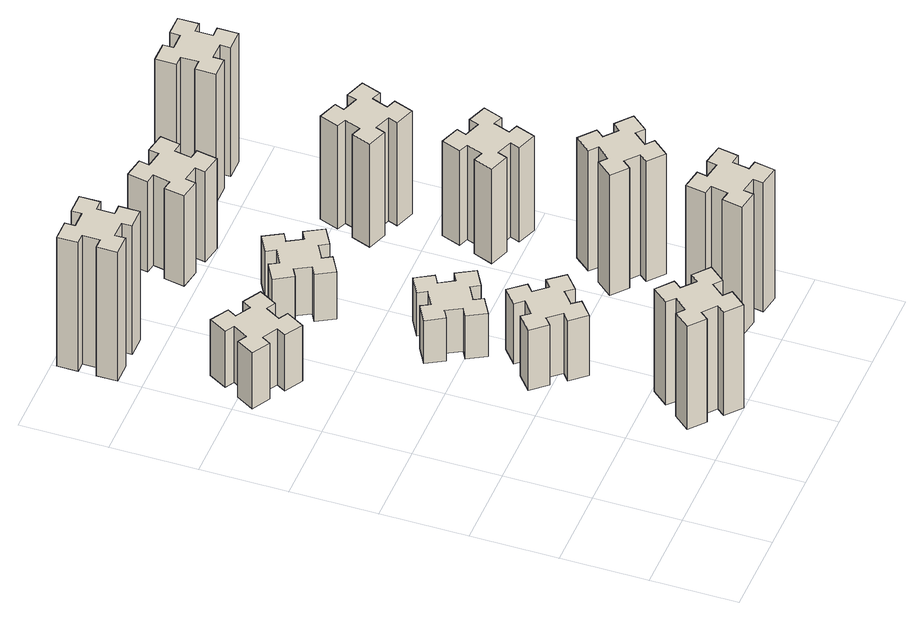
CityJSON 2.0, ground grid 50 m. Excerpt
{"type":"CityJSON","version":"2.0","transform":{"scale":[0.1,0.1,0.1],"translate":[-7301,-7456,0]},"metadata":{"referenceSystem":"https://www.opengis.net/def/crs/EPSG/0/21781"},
"CityObjects":{
"building1":{"type":"Building","attributes":{"class":"1000","function":"1000","usage":"1000","yearOfConstruction":2016,"roofType":"1000","measuredHeight":72,"storeysAboveGround":30,"storeysBelowGround":0},"geometry":[{"type":"Solid","lod":"1","boundaries":[[[[0,1,2,3,4,5,6,7,8,9,10,11,12,13,14,15,16,17,18,19]],[[17,16,20,21]],[[16,15,22,20]],[[15,14,23,22]],[[14,13,24,23]],[[13,12,25,24]],[[12,11,26,25]],[[11,10,27,26]],[[10,9,28,27]],[[9,8,29,28]],[[8,7,30,29]],[[7,6,31,30]],[[6,5,32,31]],[[5,4,33,32]],[[4,3,34,33]],[[3,2,35,34]],[[2,1,36,35]],[[1,0,37,36]],[[0,19,38,37]],[[19,18,39,38]],[[18,17,21,39]],[[24,25,26,27,28,29,30,31,32,33,34,35,36,37,38,39,21,20,22,23]]]]}]},
"building2":{"type":"Building","attributes":{"class":"1000","function":"1000","usage":"1000","yearOfConstruction":2016,"roofType":"1000","measuredHeight":39,"storeysAboveGround":30,"storeysBelowGround":0},"geometry":[{"type":"Solid","lod":"1","boundaries":[[[[40,41,42,43,44,45,46,47,48,49,50,51,52,53,54,55,56,57,58,59]],[[57,56,60,61]],[[56,55,62,60]],[[55,54,63,62]],[[54,53,64,63]],[[53,52,65,64]],[[52,51,66,65]],[[51,50,67,66]],[[50,49,68,67]],[[49,48,69,68]],[[48,47,70,69]],[[47,46,71,70]],[[46,45,72,71]],[[45,44,73,72]],[[44,43,74,73]],[[43,42,75,74]],[[42,41,76,75]],[[41,40,77,76]],[[40,59,78,77]],[[59,58,79,78]],[[58,57,61,79]],[[64,65,66,67,68,69,70,71,72,73,74,75,76,77,78,79,61,60,62,63]]]]}]},
"building3":{"type":"Building","attributes":{"class":"1000","function":"1000","usage":"1000","yearOfConstruction":2016,"roofType":"1000","measuredHeight":90,"storeysAboveGround":30,"storeysBelowGround":0},"geometry":[{"type":"Solid","lod":"1","boundaries":[[[[80,81,82,83,84,85,86,87,88,89,90,91,92,93,94,95,96,97,98,99]],[[97,96,100,101]],[[96,95,102,100]],[[95,94,103,102]],[[94,93,104,103]],[[93,92,105,104]],[[92,91,106,105]],[[91,90,107,106]],[[90,89,108,107]],[[89,88,109,108]],[[88,87,110,109]],[[87,86,111,110]],[[86,85,112,111]],[[85,84,113,112]],[[84,83,114,113]],[[83,82,115,114]],[[82,81,116,115]],[[81,80,117,116]],[[80,99,118,117]],[[99,98,119,118]],[[98,97,101,119]],[[104,105,106,107,108,109,110,111,112,113,114,115,116,117,118,119,101,100,102,103]]]]}]},
"building4":{"type":"Building","attributes":{"class":"1000","function":"1000","usage":"1000","yearOfConstruction":2016,"roofType":"1000","measuredHeight":42,"storeysAboveGround":30,"storeysBelowGround":0},"geometry":[{"type":"Solid","lod":"1","boundaries":[[[[120,121,122,123,124,125,126,127,128,129,130,131,132,133,134,135,136,137,138,139]],[[137,136,140,141]],[[136,135,142,140]],[[135,134,143,142]],[[134,133,144,143]],[[133,132,145,144]],[[132,131,146,145]],[[131,130,147,146]],[[130,129,148,147]],[[129,128,149,148]],[[128,127,150,149]],[[127,126,151,150]],[[126,125,152,151]],[[125,124,153,152]],[[124,123,154,153]],[[123,122,155,154]],[[122,121,156,155]],[[121,120,157,156]],[[120,139,158,157]],[[139,138,159,158]],[[138,137,141,159]],[[144,145,146,147,148,149,150,151,152,153,154,155,156,157,158,159,141,140,142,143]]]]}]},
"building5":{"type":"Building","attributes":{"class":"1000","function":"1000","usage":"1000","yearOfConstruction":2016,"roofType":"1000","measuredHeight":30,"storeysAboveGround":30,"storeysBelowGround":0},"geometry":[{"type":"Solid","lod":"1","boundaries":[[[[160,161,162,163,164,165,166,167,168,169,170,171,172,173,174,175,176,177,178,179]],[[177,176,180,181]],[[176,175,182,180]],[[175,174,183,182]],[[174,173,184,183]],[[173,172,185,184]],[[172,171,186,185]],[[171,170,187,186]],[[170,169,188,187]],[[169,168,189,188]],[[168,167,190,189]],[[167,166,191,190]],[[166,165,192,191]],[[165,164,193,192]],[[164,163,194,193]],[[163,162,195,194]],[[162,161,196,195]],[[161,160,197,196]],[[160,179,198,197]],[[179,178,199,198]],[[178,177,181,199]],[[184,185,186,187,188,189,190,191,192,193,194,195,196,197,198,199,181,180,182,183]]]]}]},
"building6":{"type":"Building","attributes":{"class":"1000","function":"1000","usage":"1000","yearOfConstruction":2016,"roofType":"1000","measuredHeight":33,"storeysAboveGround":30,"storeysBelowGround":0},"geometry":[{"type":"Solid","lod":"1","boundaries":[[[[200,201,202,203,204,205,206,207,208,209,210,211,212,213,214,215,216,217,218,219]],[[217,216,220,221]],[[216,215,222,220]],[[215,214,223,222]],[[214,213,224,223]],[[213,212,225,224]],[[212,211,226,225]],[[211,210,227,226]],[[210,209,228,227]],[[209,208,229,228]],[[208,207,230,229]],[[207,206,231,230]],[[206,205,232,231]],[[205,204,233,232]],[[204,203,234,233]],[[203,202,235,234]],[[202,201,236,235]],[[201,200,237,236]],[[200,219,238,237]],[[219,218,239,238]],[[218,217,221,239]],[[224,225,226,227,228,229,230,231,232,233,234,235,236,237,238,239,221,220,222,223]]]]}]},
"building7":{"type":"Building","attributes":{"class":"1000","function":"1000","usage":"1000","yearOfConstruction":2016,"roofType":"1000","measuredHeight":90,"storeysAboveGround":30,"storeysBelowGround":0},"geometry":[{"type":"Solid","lod":"1","boundaries":[[[[240,241,242,243,244,245,246,247,248,249,250,251,252,253,254,255,256,257,258,259]],[[257,256,260,261]],[[256,255,262,260]],[[255,254,263,262]],[[254,253,264,263]],[[253,252,265,264]],[[252,251,266,265]],[[251,250,267,266]],[[250,249,268,267]],[[249,248,269,268]],[[248,247,270,269]],[[247,246,271,270]],[[246,245,272,271]],[[245,244,273,272]],[[244,243,274,273]],[[243,242,275,274]],[[242,241,276,275]],[[241,240,277,276]],[[240,259,278,277]],[[259,258,279,278]],[[258,257,261,279]],[[264,265,266,267,268,269,270,271,272,273,274,275,276,277,278,279,261,260,262,263]]]]}]},
"building8":{"type":"Building","attributes":{"class":"1000","function":"1000","usage":"1000","yearOfConstruction":2016,"roofType":"1000","measuredHeight":63,"storeysAboveGround":30,"storeysBelowGround":0},"geometry":[{"type":"Solid","lod":"1","boundaries":[[[[280,281,282,283,284,285,286,287,288,289,290,291,292,293,294,295,296,297,298,299]],[[297,296,300,301]],[[296,295,302,300]],[[295,294,303,302]],[[294,293,304,303]],[[293,292,305,304]],[[292,291,306,305]],[[291,290,307,306]],[[290,289,308,307]],[[289,288,309,308]],[[288,287,310,309]],[[287,286,311,310]],[[286,285,312,311]],[[285,284,313,312]],[[284,283,314,313]],[[283,282,315,314]],[[282,281,316,315]],[[281,280,317,316]],[[280,299,318,317]],[[299,298,319,318]],[[298,297,301,319]],[[304,305,306,307,308,309,310,311,312,313,314,315,316,317,318,319,301,300,302,303]]]]}]},
"building9":{"type":"Building","attributes":{"class":"1000","function":"1000","usage":"1000","yearOfConstruction":2016,"roofType":"1000","measuredHeight":84,"storeysAboveGround":30,"storeysBelowGround":0},"geometry":[{"type":"Solid","lod":"1","boundaries":[[[[320,321,322,323,324,325,326,327,328,329,330,331,332,333,334,335,336,337,338,339]],[[337,336,340,341]],[[336,335,342,340]],[[335,334,343,342]],[[334,333,344,343]],[[333,332,345,344]],[[332,331,346,345]],[[331,330,347,346]],[[330,329,348,347]],[[329,328,349,348]],[[328,327,350,349]],[[327,326,351,350]],[[326,325,352,351]],[[325,324,353,352]],[[324,323,354,353]],[[323,322,355,354]],[[322,321,356,355]],[[321,320,357,356]],[[320,339,358,357]],[[339,338,359,358]],[[338,337,341,359]],[[344,345,346,347,348,349,350,351,352,353,354,355,356,357,358,359,341,340,342,343]]]]}]},
"building10":{"type":"Building","attributes":{"class":"1000","function":"1000","usage":"1000","yearOfConstruction":2016,"roofType":"1000","measuredHeight":66,"storeysAboveGround":30,"storeysBelowGround":0},"geometry":[{"type":"Solid","lod":"1","boundaries":[[[[360,361,362,363,364,365,366,367,368,369,370,371,372,373,374,375,376,377,378,379]],[[377,376,380,381]],[[376,375,382,380]],[[375,374,383,382]],[[374,373,384,383]],[[373,372,385,384]],[[372,371,386,385]],[[371,370,387,386]],[[370,369,388,387]],[[369,368,389,388]],[[368,367,390,389]],[[367,366,391,390]],[[366,365,392,391]],[[365,364,393,392]],[[364,363,394,393]],[[363,362,395,394]],[[362,361,396,395]],[[361,360,397,396]],[[360,379,398,397]],[[379,378,399,398]],[[378,377,381,399]],[[384,385,386,387,388,389,390,391,392,393,394,395,396,397,398,399,381,380,382,383]]]]}]},
"building11":{"type":"Building","attributes":{"class":"1000","function":"1000","usage":"1000","yearOfConstruction":2016,"roofType":"1000","measuredHeight":72,"storeysAboveGround":30,"storeysBelowGround":0},"geometry":[{"type":"Solid","lod":"1","boundaries":[[[[400,401,402,403,404,405,406,407,408,409,410,411,412,413,414,415,416,417,418,419]],[[417,416,420,421]],[[416,415,422,420]],[[415,414,423,422]],[[414,413,424,423]],[[413,412,425,424]],[[412,411,426,425]],[[411,410,427,426]],[[410,409,428,427]],[[409,408,429,428]],[[408,407,430,429]],[[407,406,431,430]],[[406,405,432,431]],[[405,404,433,432]],[[404,403,434,433]],[[403,402,435,434]],[[402,401,436,435]],[[401,400,437,436]],[[400,419,438,437]],[[419,418,439,438]],[[418,417,421,439]],[[424,425,426,427,428,429,430,431,432,433,434,435,436,437,438,439,421,420,422,423]]]]}]},
"building12":{"type":"Building","attributes":{"class":"1000","function":"1000","usage":"1000","yearOfConstruction":2016,"roofType":"1000","measuredHeight":90,"storeysAboveGround":30,"storeysBelowGround":0},"geometry":[{"type":"Solid","lod":"1","boundaries":[[[[440,441,442,443,444,445,446,447,448,449,450,451,452,453,454,455,456,457,458,459]],[[457,456,460,461]],[[456,455,462,460]],[[455,454,463,462]],[[454,453,464,463]],[[453,452,465,464]],[[452,451,466,465]],[[451,450,467,466]],[[450,449,468,467]],[[449,448,469,468]],[[448,447,470,469]],[[447,446,471,470]],[[446,445,472,471]],[[445,444,473,472]],[[444,443,474,473]],[[443,442,475,474]],[[442,441,476,475]],[[441,440,477,476]],[[440,459,478,477]],[[459,458,479,478]],[[458,457,461,479]],[[464,465,466,467,468,469,470,471,472,473,474,475,476,477,478,479,461,460,462,463]]]]}]}
},
"vertices":[
[806,193,0],[883,129,0],[844,83,0],[936,6,0],[1013,98,0],[967,136,0],[1032,213,0],[1078,174,0],[1155,266,0],[1063,343,0],[1024,297,0],[948,362,0],[986,408,0],[894,485,0],[817,393,0],[863,354,0],[799,278,0],[753,316,0],[676,224,0],[768,147,0],[799,278,720],[753,316,720],[863,354,720],[817,393,720],[894,485,720],[986,408,720],[948,362,720],[1024,297,720],[1063,343,720],[1155,266,720],[1078,174,720],[1032,213,720],[967,136,720],[1013,98,720],[936,6,720],[844,83,720],[883,129,720],[806,193,720],[768,147,720],[676,224,720],
[346,2367,0],[396,2454,0],[448,2424,0],[508,2528,0],[404,2588,0],[374,2536,0],[287,2586,0],[317,2638,0],[213,2698,0],[153,2594,0],[205,2564,0],[155,2477,0],[103,2507,0],[43,2403,0],[147,2343,0],[177,2395,0],[264,2345,0],[234,2293,0],[338,2233,0],[398,2337,0],[264,2345,390],[234,2293,390],[177,2395,390],[147,2343,390],[43,2403,390],[103,2507,390],[155,2477,390],[205,2564,390],[153,2594,390],[213,2698,390],[317,2638,390],[287,2586,390],[374,2536,390],[404,2588,390],[508,2528,390],[448,2424,390],[396,2454,390],[346,2367,390],[398,2337,390],[338,2233,390],
[285,3255,0],[285,3355,0],[345,3355,0],[345,3475,0],[225,3475,0],[225,3415,0],[125,3415,0],[125,3475,0],[5,3475,0],[5,3355,0],[65,3355,0],[65,3255,0],[5,3255,0],[5,3135,0],[125,3135,0],[125,3195,0],[225,3195,0],[225,3135,0],[345,3135,0],[345,3255,0],[225,3195,900],[225,3135,900],[125,3195,900],[125,3135,900],[5,3135,900],[5,3255,900],[65,3255,900],[65,3355,900],[5,3355,900],[5,3475,900],[125,3475,900],[125,3415,900],[225,3415,900],[225,3475,900],[345,3475,900],[345,3355,900],[285,3355,900],[285,3255,900],[345,3255,900],[345,3135,900],
[883,1202,0],[806,1137,0],[768,1183,0],[676,1106,0],[753,1014,0],[799,1053,0],[863,976,0],[817,938,0],[894,846,0],[986,923,0],[948,969,0],[1024,1033,0],[1063,987,0],[1155,1064,0],[1078,1156,0],[1032,1118,0],[967,1194,0],[1013,1233,0],[936,1325,0],[844,1248,0],[967,1194,420],[1013,1233,420],[1032,1118,420],[1078,1156,420],[1155,1064,420],[1063,987,420],[1024,1033,420],[948,969,420],[986,923,420],[894,846,420],[817,938,420],[863,976,420],[799,1053,420],[753,1014,420],[676,1106,420],[768,1183,420],[806,1137,420],[883,1202,420],[844,1248,420],[936,1325,420],
[795,1614,0],[845,1527,0],[793,1497,0],[853,1393,0],[957,1453,0],[927,1505,0],[1014,1555,0],[1044,1503,0],[1148,1563,0],[1088,1667,0],[1036,1637,0],[986,1724,0],[1038,1754,0],[978,1858,0],[874,1798,0],[904,1746,0],[817,1696,0],[787,1748,0],[683,1688,0],[743,1584,0],[817,1696,300],[787,1748,300],[904,1746,300],[874,1798,300],[978,1858,300],[1038,1754,300],[986,1724,300],[1036,1637,300],[1088,1667,300],[1148,1563,300],[1044,1503,300],[1014,1555,300],[927,1505,300],[957,1453,300],[853,1393,300],[793,1497,300],[845,1527,300],[795,1614,300],[743,1584,300],[683,1688,300],
[795,2454,0],[845,2367,0],[793,2337,0],[853,2233,0],[957,2293,0],[927,2345,0],[1014,2395,0],[1044,2343,0],[1148,2403,0],[1088,2507,0],[1036,2477,0],[986,2564,0],[1038,2594,0],[978,2698,0],[874,2638,0],[904,2586,0],[817,2536,0],[787,2588,0],[683,2528,0],[743,2424,0],[817,2536,330],[787,2588,330],[904,2586,330],[874,2638,330],[978,2698,330],[1038,2594,330],[986,2564,330],[1036,2477,330],[1088,2507,330],[1148,2403,330],[1044,2343,330],[1014,2395,330],[927,2345,330],[957,2293,330],[853,2233,330],[793,2337,330],[845,2367,330],[795,2454,330],[743,2424,330],[683,2528,330],
[1724,445,0],[1625,462,0],[1636,521,0],[1517,542,0],[1497,424,0],[1556,414,0],[1538,315,0],[1479,326,0],[1458,207,0],[1577,187,0],[1587,246,0],[1685,228,0],[1675,169,0],[1793,148,0],[1814,267,0],[1755,277,0],[1772,375,0],[1831,365,0],[1852,483,0],[1734,504,0],[1772,375,900],[1831,365,900],[1755,277,900],[1814,267,900],[1793,148,900],[1675,169,900],[1685,228,900],[1587,246,900],[1577,187,900],[1458,207,900],[1479,326,900],[1538,315,900],[1556,414,900],[1497,424,900],[1517,542,900],[1636,521,900],[1625,462,900],[1724,445,900],[1734,504,900],[1852,483,900],
[916,3274,0],[898,3175,0],[839,3186,0],[818,3067,0],[937,3047,0],[947,3106,0],[1045,3088,0],[1035,3029,0],[1153,3008,0],[1174,3127,0],[1115,3137,0],[1132,3235,0],[1191,3225,0],[1212,3343,0],[1094,3364,0],[1084,3305,0],[985,3322,0],[996,3381,0],[877,3402,0],[857,3284,0],[985,3322,630],[996,3381,630],[1084,3305,630],[1094,3364,630],[1212,3343,630],[1191,3225,630],[1132,3235,630],[1115,3137,630],[1174,3127,630],[1153,3008,630],[1035,3029,630],[1045,3088,630],[947,3106,630],[937,3047,630],[818,3067,630],[839,3186,630],[898,3175,630],[916,3274,630],[857,3284,630],[877,3402,630],
[1807,876,0],[1872,953,0],[1918,914,0],[1995,1006,0],[1903,1083,0],[1864,1037,0],[1788,1102,0],[1826,1148,0],[1734,1225,0],[1657,1133,0],[1703,1094,0],[1639,1018,0],[1593,1056,0],[1516,964,0],[1608,887,0],[1646,933,0],[1723,869,0],[1684,823,0],[1776,746,0],[1853,838,0],[1723,869,840],[1684,823,840],[1646,933,840],[1608,887,840],[1516,964,840],[1593,1056,840],[1639,1018,840],[1703,1094,840],[1657,1133,840],[1734,1225,840],[1826,1148,840],[1788,1102,840],[1864,1037,840],[1903,1083,840],[1995,1006,840],[1918,914,840],[1872,953,840],[1807,876,840],[1853,838,840],[1776,746,840],
[1840,1812,0],[1746,1846,0],[1767,1902,0],[1654,1943,0],[1613,1830,0],[1669,1810,0],[1635,1716,0],[1579,1737,0],[1537,1624,0],[1650,1583,0],[1671,1639,0],[1765,1605,0],[1744,1549,0],[1857,1507,0],[1898,1620,0],[1842,1641,0],[1876,1735,0],[1932,1714,0],[1973,1827,0],[1860,1868,0],[1876,1735,660],[1932,1714,660],[1842,1641,660],[1898,1620,660],[1857,1507,660],[1744,1549,660],[1765,1605,660],[1671,1639,660],[1650,1583,660],[1537,1624,660],[1579,1737,660],[1635,1716,660],[1669,1810,660],[1613,1830,660],[1654,1943,660],[1767,1902,660],[1746,1846,660],[1840,1812,660],[1860,1868,660],[1973,1827,660],
[1740,2452,0],[1646,2486,0],[1667,2542,0],[1554,2583,0],[1513,2470,0],[1569,2450,0],[1535,2356,0],[1479,2377,0],[1437,2264,0],[1550,2223,0],[1571,2279,0],[1665,2245,0],[1644,2189,0],[1757,2147,0],[1798,2260,0],[1742,2281,0],[1776,2375,0],[1832,2354,0],[1873,2467,0],[1760,2508,0],[1776,2375,720],[1832,2354,720],[1742,2281,720],[1798,2260,720],[1757,2147,720],[1644,2189,720],[1665,2245,720],[1571,2279,720],[1550,2223,720],[1437,2264,720],[1479,2377,720],[1535,2356,720],[1569,2450,720],[1513,2470,720],[1554,2583,720],[1667,2542,720],[1646,2486,720],[1740,2452,720],[1760,2508,720],[1873,2467,720],
[1605,3195,0],[1705,3195,0],[1705,3135,0],[1825,3135,0],[1825,3255,0],[1765,3255,0],[1765,3355,0],[1825,3355,0],[1825,3475,0],[1705,3475,0],[1705,3415,0],[1605,3415,0],[1605,3475,0],[1485,3475,0],[1485,3355,0],[1545,3355,0],[1545,3255,0],[1485,3255,0],[1485,3135,0],[1605,3135,0],[1545,3255,900],[1485,3255,900],[1545,3355,900],[1485,3355,900],[1485,3475,900],[1605,3475,900],[1605,3415,900],[1705,3415,900],[1705,3475,900],[1825,3475,900],[1825,3355,900],[1765,3355,900],[1765,3255,900],[1825,3255,900],[1825,3135,900],[1705,3135,900],[1705,3195,900],[1605,3195,900],[1605,3135,900],[1485,3135,900]
]}
